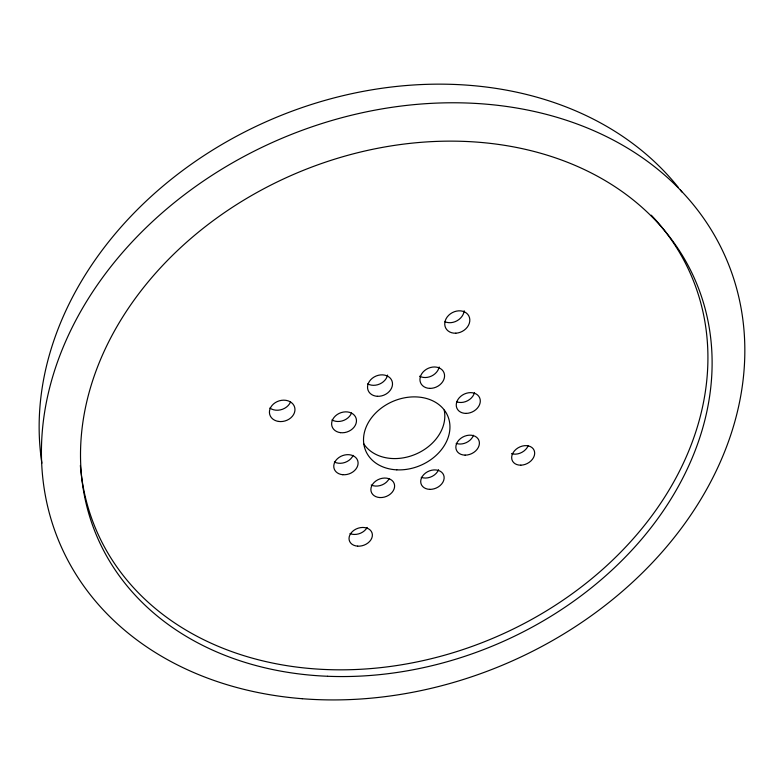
<?xml version="1.0" encoding="UTF-8"?>
<svg xmlns="http://www.w3.org/2000/svg" width="784" height="784" viewBox="0 0 784 784"><rect width="100%" height="100%" fill="white"/><g stroke="black" fill="none" stroke-linecap="round" stroke-linejoin="round"><path stroke-width="1.18" d="M444.214 410.15A44.1 34.731 -23 0 1 415.157 454.416A44.1 34.731 -23 0 1 363.58 443.597M473.477 435.267A12.132 9.369 -25.3 0 1 456.18 443.401M474.545 392.529A12.387 9.761 -26.3 0 1 456.905 401.908M439.177 366.981A12.622 10.143 -25.4 0 1 419.577 376.222M387.6 375.046A12.701 10.29 -22.7 0 1 367.647 383.846M351.526 413.021A12.583 10.074 -20.2 0 1 331.965 419.94M353.114 455.357A12.328 9.663 -19.8 0 1 334.366 462.011M389.158 478.622A12.093 9.31 -21.1 0 1 371.214 485.022M438.56 469.724A12.015 9.202 -23.2 0 1 421.233 477.348M464.187 310.778A12.907 10.564 -28.2 0 1 444.94 321.744M528.102 445.871A11.946 9.055 -27.1 0 1 511.482 453.652M367.137 527.465A11.868 8.947 -19.6 0 1 349.968 533.6M290.541 401.918A12.828 10.417 -17.1 0 1 269.823 408.052M651.288 215.198A323.576 255.359 -23 0 1 497.987 636.089A323.576 255.359 -23 0 1 80.37 465.471M41.895 463.187A354.554 283.044 -23 0 1 270.019 120.03A354.554 283.044 -23 0 1 678.219 187.317M680.394 190.081A354.554 283.044 -23 0 1 681.815 191.933M396.802 469.841A44.551 34.859 -23 0 0 448.125 416.912A44.551 34.859 -23 0 0 375.271 413.413A44.551 34.859 -23 0 0 396.802 469.841M465.108 455.132A12.26 9.408 -25.3 0 0 478.857 440.245A12.26 9.408 -25.3 0 0 458.914 440.049A12.26 9.408 -25.3 0 0 465.108 455.132M466.078 413.393A12.515 9.79 -26.3 0 0 479.622 397.733A12.515 9.79 -26.3 0 0 459.14 397.909A12.515 9.79 -26.3 0 0 466.078 413.393M429.789 388.384A12.75 10.192 -25.4 0 0 443.94 372.586A12.75 10.192 -25.4 0 0 423.027 372.077A12.75 10.192 -25.4 0 0 429.789 388.384M377.398 396.302A12.838 10.329 -22.7 0 0 391.912 380.75A12.838 10.329 -22.7 0 0 370.754 379.691A12.838 10.329 -22.7 0 0 377.398 396.302M340.472 432.66A12.711 10.114 -20.3 0 0 356.142 418.421A12.711 10.114 -20.3 0 0 335.523 415.843A12.711 10.114 -20.3 0 0 340.472 432.66M342.794 474.712A12.456 9.702 -19.8 0 0 357.68 460.58A12.456 9.702 -19.8 0 0 337.316 458.826A12.456 9.702 -19.8 0 0 342.794 474.712M379.877 497.556A12.211 9.349 -21.1 0 0 394.156 483.473A12.211 9.349 -21.1 0 0 374.193 482.395A12.211 9.349 -21.1 0 0 379.877 497.556M429.73 489.363A12.132 9.232 -23.2 0 0 443.656 475.055A12.132 9.232 -23.2 0 0 423.889 474.477A12.132 9.232 -23.2 0 0 429.73 489.363M278.438 421.42A12.965 10.457 -17.2 0 0 294.647 407.239A12.965 10.457 -17.2 0 0 273.508 403.976A12.965 10.457 -17.2 0 0 278.438 421.42M455.808 333.2A13.044 10.613 -28.1 0 0 468.803 315.893A13.044 10.613 -28.1 0 0 447.223 316.952A13.044 10.613 -28.1 0 0 455.808 333.2M520.801 465.177A12.064 9.085 -27.1 0 0 534.11 450.33A12.064 9.085 -27.1 0 0 514.588 450.712A12.064 9.085 -27.1 0 0 520.801 465.177M357.631 546.154A11.985 8.977 -19.7 0 0 372.008 532.826A11.985 8.977 -19.7 0 0 352.477 531.483A11.985 8.977 -19.7 0 0 357.631 546.154M302.193 698.711A362.345 285.582 -23 0 0 732.824 275.988A362.345 285.582 -23 0 0 144.364 229.34A362.345 285.582 -23 0 0 302.193 698.711M327.536 676.269A325.419 255.937 -23 0 0 697.633 286.003A325.419 255.937 -23 0 0 163.778 264.277A325.419 255.937 -23 0 0 327.536 676.269"/></g></svg>
